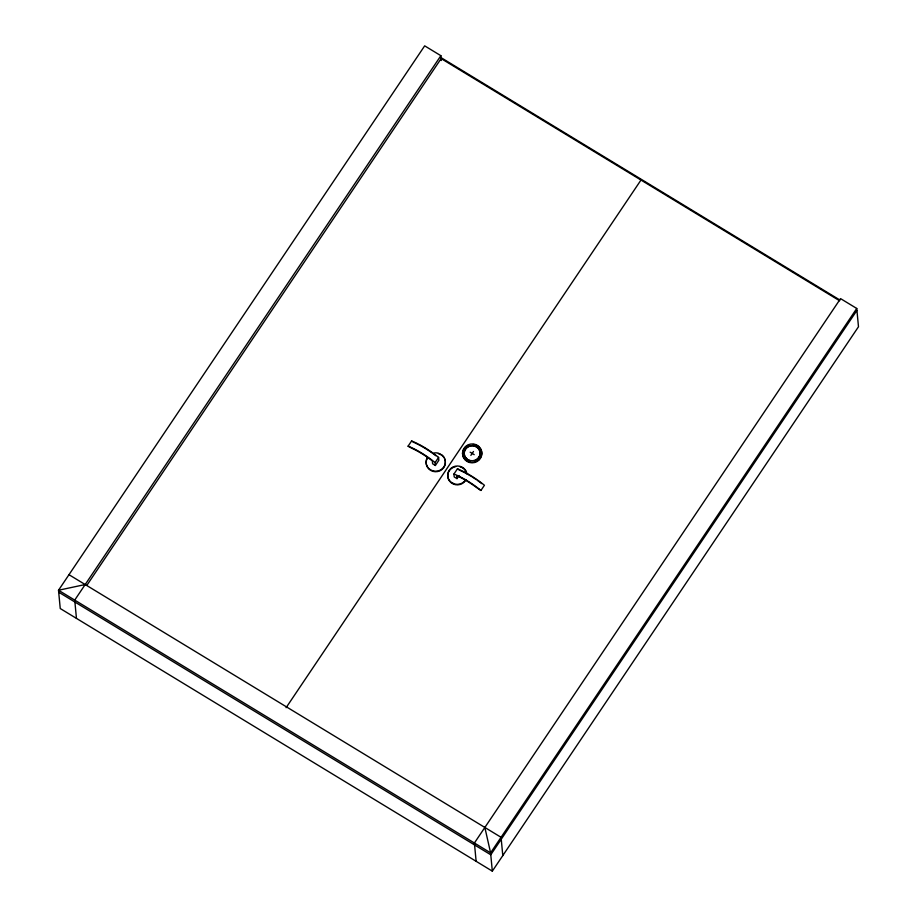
<?xml version="1.0" encoding="UTF-8"?>
<svg xmlns="http://www.w3.org/2000/svg" width="917" height="917" viewBox="0 0 917 917"><rect width="100%" height="100%" fill="white"/><g stroke="black" fill="none" stroke-linecap="round" stroke-linejoin="round"><path stroke-width="1.38" d="M476.129 861.304L474.398 843.01L840.545 298.61L856.753 308.467L858.484 326.75L492.326 871.15L60.247 608.533L58.516 590.25L424.674 45.85L440.871 55.696L74.724 600.096L76.455 618.39M87.058 585.046L441.146 58.585L839.605 300.765M408.088 446.178L411.573 440.997A29.206 6.923 33.9 0 1 438.578 457.411L438.853 460.3L435.369 465.481L432.606 463.796L432.331 460.907L431.391 460.162A27.602 6.545 33.9 0 0 411.756 448.241L408.088 446.178A29.206 6.923 33.9 0 1 435.094 462.592L435.369 465.481M435.094 462.592L438.578 457.411M286.093 707.695L640.983 180.041M453.926 474.043L457.423 468.851A29.206 6.923 33.9 0 1 484.428 485.265L480.932 490.457A29.206 6.923 33.9 0 0 453.926 474.043L454.202 476.932L456.975 478.605L459.062 475.499M470.868 455.371L473.481 451.485M856.753 308.467L490.595 852.856L492.326 871.15M856.937 310.393L490.778 854.782L58.699 592.176M85.178 584.542L58.516 590.25L490.595 852.856L484.852 827.455M460.185 470.536L461.091 470.914M440.768 57.45L839.8 299.974M470.157 452.196L474.204 454.66M411.573 440.997L414.346 442.67M457.423 468.851L459.268 469.974M480.932 490.457L477.23 488.027A27.602 6.545 33.9 0 0 457.606 476.095L456.7 475.717L456.975 478.605M68.981 574.695L501.06 837.301L502.791 855.595M481.654 483.591L480.714 482.846A27.602 6.545 33.9 0 0 477.528 480.497M435.816 455.726L434.876 454.981A27.602 6.545 33.9 0 0 418.358 444.539M440.871 55.696L441.329 60.511M415.252 443.049A27.602 6.545 33.9 0 1 417.304 444.011M444.665 458.89A9.651 9.204 -5.4 0 1 435.277 471.728A9.651 9.204 -5.4 0 1 427.311 458.191M438.395 453.651A9.651 9.204 -5.4 0 1 444.011 457.675M427.265 457.709A9.651 9.204 -5.4 0 0 430.486 469.813A9.651 9.204 -5.4 0 0 443.404 467.544A9.651 9.204 -5.4 0 0 442.12 455.096L438.349 453.17A9.651 9.204 -5.4 0 0 434.062 452.998M480.428 448.757A9.651 9.204 -5.4 0 1 477.012 461.549A9.651 9.204 -5.4 0 1 463.727 458.087A9.651 9.204 -5.4 0 1 467.808 445.467M473.39 444.481A9.651 9.204 -5.4 0 1 479.591 447.656M470.02 460.793A8.001 7.623 -5.4 0 1 465.572 449.192A8.001 7.623 -5.4 0 1 478.548 448.768A8.001 7.623 -5.4 0 1 474.731 460.643M462.111 471.384A27.602 6.545 33.9 0 1 466.375 473.539M467.475 474.146A27.602 6.545 33.9 0 1 470.834 476.106M471.957 476.794A27.602 6.545 33.9 0 1 476.427 479.729M465.836 480.004A9.651 9.204 -5.4 0 1 449.536 481.093A9.651 9.204 -5.4 0 1 455.715 466.604M460.002 466.776A9.651 9.204 -5.4 0 1 466.272 472.014M465.79 479.522A9.651 9.204 -5.4 0 1 454.706 484.061L450.946 482.124A9.651 9.204 -5.4 0 1 452.952 467.017A9.651 9.204 -5.4 0 1 466.925 474.204M464.77 459.119A9.651 9.204 -5.4 0 0 481.219 456.207A9.651 9.204 -5.4 0 0 470.478 444.092A9.651 9.204 -5.4 0 0 464.77 459.119M466.031 458.099A8.001 7.623 -5.4 0 0 479.66 455.692A8.001 7.623 -5.4 0 0 470.765 445.639A8.001 7.623 -5.4 0 0 466.031 458.099"/></g></svg>
